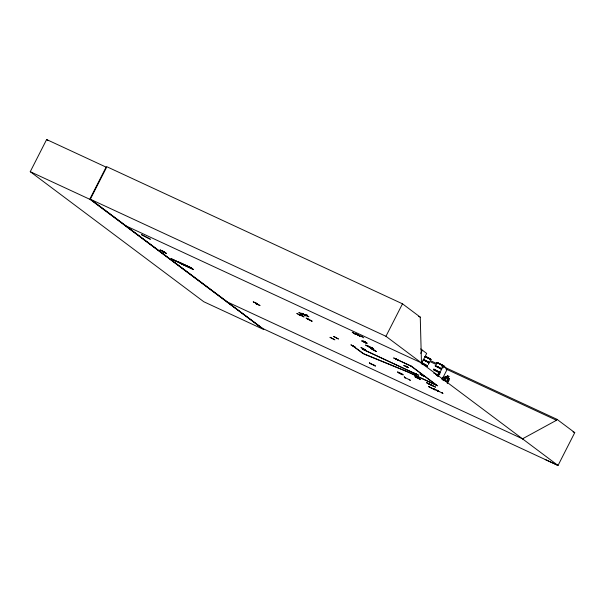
<?xml version="1.0" encoding="UTF-8"?>
<svg xmlns="http://www.w3.org/2000/svg" width="605" height="605" viewBox="0 0 605 605"><rect width="100%" height="100%" fill="white"/><g stroke="black" fill="none" stroke-linecap="round" stroke-linejoin="round"><path stroke-width="0.91" d="M310.199 320.514L312.051 321.202L309.45 319.546M370.653 348.389L375.841 351.331M423.266 359.748L429.338 362.743M423.364 359.567L429.437 362.554L428.733 362.66M424.952 356.534L425.633 356.496M426.676 382.678L427.826 383.562M430.639 359.703L430.405 358.909L425.617 356.489M433.399 369.458L439.472 372.446M433.498 369.277L439.57 372.264L438.867 372.37M435.207 365.912L437.944 366.713L441.166 368.77M439.117 372.68L433.551 369.867M439.631 372.12L433.845 369.035M441.438 368.574L435.661 365.723M441.794 364.732L442.898 365.639L442.187 365.73M375.244 366.108L374.366 365.186L375.312 366.055M410.349 380.416L409.464 379.471M434.662 389.794L433.702 388.871L434.836 389.885M442.89 393.568L441.945 392.668L442.822 393.59M171.207 258.796L192.329 268.575M171.684 259.159L179.715 262.88M179.572 262.487L179.783 262.933M192.519 268.847L180.04 262.986M181.031 263.727L193.222 269.399L192.912 269.172M178.732 261.98L191.203 267.735M395.526 358.485L397.538 359.998M395.715 358.621L397.53 360.02M356.474 334.036L359.945 336.168L356.821 334.179M359.423 335.911L356.254 333.975M402.181 374.109L399.209 372.453M415.885 377.391L420.725 379.637L416.595 377.119M300.435 314.827L303.937 316.891M300.564 314.887L303.944 316.937M301.766 313.413L304.315 314.464M301.759 313.156L306.221 315.855M304.784 314.441L308.822 316.74M255.673 303.536L259.946 305.419M255.756 303.604L259.893 305.48M368.044 345.803L372.211 348.17M408.231 367.522L403.754 365.397L408.488 367.674M414.107 373.141L418.592 375.244L362.297 349.085L416.353 374.245L415.99 373.981M361.026 347.527L365.496 349.947M361.094 347.58L365.549 350.038M434.072 388.985L438.867 391.458L434.035 389.045M362.705 340.812L367.469 343.307M307.922 318.684L306.054 318.094L310.206 320.514M30.25 171.691L90.19 199.484L263.742 329.543L203.802 301.744L30.25 171.691L46.63 139.543L106.571 167.343M106.193 166.988L89.948 198.863L125.855 225.846M90.19 199.484L106.873 166.738L402.491 303.816L420.256 317.133L421.473 362.924L420.777 362.599L558.029 465.457L574.75 432.636L556.986 419.325L442.164 366.085M306.357 315.447L307.022 315.175L306.765 315.636L304.111 314.683M306.569 315.523L306.871 315.084L306.629 315.553M306.788 315.644L306.985 315.152M545.196 459.513L558.029 465.457L262.411 328.371L125.159 225.521L421.496 362.94L385.945 336.297L402.491 303.816M406.658 366.29L406.462 366.834M420.717 353.396L422.358 350.182M421.269 363.582L422.532 361.109L421.587 363.779M421.352 363.862L426.676 353.418L420.664 348.911M428.438 364.482L428.983 362.743L423.205 359.899M437.861 376.348L439.548 373.043L438.504 375.675M437.914 376.416L443.692 365.314L447.042 369.587L442.134 379.237M441.998 378.904L443.011 377.331L442.164 378.987M442.058 378.972L442.898 377.323M443.011 380.401L444.72 377.006L445.514 376.688L449.152 378.458M444.667 378.201L443.442 380.613L444.667 378.201L444.244 377.989M444.04 380.379L445.545 377.422L446.596 377.278L447.375 375.614L448.948 376.386L448.139 377.966M448.933 376.378L448.063 377.996L448.562 378.896L447.057 381.846M447.246 382.466L448.441 380.016L448.872 380.227M447.254 383.54L449.409 379.274L449.137 378.45M522.501 438.829L556.509 420.263L556.986 419.325M150.259 239.225L141.532 234.74M330.08 337.333L334.905 339.829L330.073 337.34M361.752 340.925L366.592 343.353M366.524 343.413L361.76 340.918M430.669 384.75L435.502 387.049M355.528 347.33L351.074 344.888M369.859 347.436L365.571 345.031L370.003 347.406M393.802 358.031L411.498 366.244L437.68 385.861L406.62 371.357L362.803 353.38L352.934 345.984L364.323 354.182L407.278 371.757L406.628 371.357L436.447 385.188M164.583 252.013L160.219 249.963M164.673 252.058L160.091 249.963M298.968 312.46L303.105 314.804M306.107 315.848L301.668 313.337L305.752 315.734M253.351 301.91L257.624 303.839M257.503 303.801L253.223 301.88M296.873 313.413L300.549 315.621L297.032 313.458M352.201 332.228L355.354 334.21L352.42 332.251M371.258 347.3L373.323 348.798L371.455 347.361M370.464 363.726L369.345 362.728L370.487 363.711M404.178 376.93L405.32 377.996L404.442 377.074M404.42 377.006L405.093 377.845M436.961 390.195L438.065 391.269L437.188 390.263M179.556 262.479L191.755 268.287M444.758 377.051L445.507 376.756M299.074 312.49L303.203 314.834M364.898 342.059L364.391 342.233M364.27 342.218C365.609 342.922 364.815 340.918 364.959 342.09M429.769 387.412L428.937 386.557M312.051 321.195L311.439 321.043M370.441 348.374L376.431 351.49L375.826 351.316M424.952 356.451L430.957 359.483M425.474 356.799L425.081 356.67L430.238 359.067M429.996 358.939L429.164 358.742M430.957 359.551L430.352 359.408M423.508 359.302L429.285 362.38M441.113 364.346L441.801 364.739L436.969 362.486L437.649 363.136M436.893 362.614L437.559 362.66M437.218 363.136L437.665 363.144M428.983 362.977L428.59 362.841M441.93 365.314L442.747 365.579L437.415 362.955M442.686 365.7L442.739 365.337M435.207 365.828L441.279 368.982L440.674 368.823M427.478 365.927L422.857 363.234M427.327 366.343C427.266 365.049 423.387 363.847 421.761 363.06M426.669 382.685L432.068 385.272M367.757 346.234L370.154 347.028M257.836 304.549L255.416 302.916M353.191 346.12L353.585 346.287M363.31 348.843L362.932 348.692M306.591 314.986L307.015 315.167M301.086 313.662L303.77 314.615M353.827 333.234L357.782 334.951M358.485 335.223L362.357 336.909M164.356 252.497L162.352 251.037M396.109 359.158L395.957 359.045M406.023 366.532L405.668 366.312M406.258 366.683L406.477 366.789M415.953 373.958L416.338 374.185M425.769 357.003L426.185 357.2M437.097 362.637L441.053 364.475M437.423 362.955L436.818 362.796L437.362 363.121M441.733 365.344L442.694 365.685M421.904 362.879L422.865 363.234M421.67 363.242L427.531 366.29M421.602 363.469L427.387 366.554L426.782 366.396M414.932 376.552L415.892 376.915M397.545 371.886L399.194 372.559M403.134 374.949L400.729 373.913M432.053 385.635L432.666 385.801L432.053 385.264M308.769 316.763L304.633 314.418M298.787 314.547L302.182 315.939M437.506 362.758L438.126 362.879M437.407 363.219L437.407 363.242M441.786 365.208L442.331 365.518M432.068 385.642L427.266 383.215M361.056 336.032L363.786 337.817M434.103 389.325L429.368 387.003L434.148 389.348M437.619 390.792L442.263 393.053M370.041 363.318L374.76 365.632M429.111 358.871L429.8 359.166M441.105 364.906L441.794 365.223M307.211 318.48L309.45 319.546M415.885 376.915L416.573 377.225M418.539 316.339L420.256 317.133M385.945 336.297L90.326 199.219L227.578 302.069M430.17 360.519L437.022 363.696M429.626 361.427L436.477 364.603M441.627 366.993L443.336 367.787M445.915 368.982L556.509 420.263M573.033 431.841L574.75 432.636M393.704 357.956L398.211 360.013M372.43 348.109L372.892 348.344M410.992 366.108L395.715 358.924M406.084 366.229L407.581 366.955M171.071 258.607L179.314 262.479M180.744 263.5L193.207 269.406M370.124 363.378L374.775 365.639M523.196 439.154L226.883 301.751L262.169 328.258M426.805 357.132L427.622 357.396M437.596 363.113L438.058 363.469M437.748 367.114L435.358 366.32M433.724 373.149L434.534 373.436M428.506 383.388L429.27 383.751M438.345 373.482L439.805 374.192M438.08 374.011L439.533 374.722M404.911 377.543L409.517 379.781M410.077 380.311L409.283 379.388M430.631 384.704L435.471 387.117M439.411 363.855L440.198 364.248M437.748 367.114L441.136 369.088M400.737 373.92L397.545 372.12M141.578 234.634L150.305 239.126M421.413 374.593L419.93 373.822L421.239 374.54C418.94 373.754 424.045 375.554 421.715 374.76L423.054 375.486L421.549 374.699M363.597 341.031L365.178 341.885M426.85 357.585L427.622 357.986M437.672 375.312L435.313 373.829L436.039 374.321M373.837 349.826L374.601 350.234M418.115 377.981L418.887 378.39M428.514 383.933L429.278 384.334M350.968 344.895L355.506 347.399M441.06 364.46L442.293 365.201M429.172 358.198L429.807 358.682M436.069 374.238L437.279 375.039M437.143 375.312L435.955 374.457L437.596 375.463M435.902 374.578L436.583 374.971M307.219 318.948L307.9 319.342M398.498 372.725L399.187 373.119M442.157 365.223L442.898 365.647M438.126 363.363L437.158 362.758M429.694 358.871L430.851 359.657M436.485 375.138L437.044 375.478M415.892 377.399L414.932 376.786M402.174 374.102L403.134 374.714M441.748 365.057L442.792 365.813M437.211 375.153L437.612 375.418M410.629 365.836L436.81 385.453M46.63 139.543L48.135 140.678M430.805 359.166L430.42 359.385M166.564 253.442L162.042 251.423L166.556 253.472M333.552 336.395L338.346 338.944L333.552 336.395M439.275 372.294L439.011 372.824L439.948 373.277L440.213 372.748L439.275 372.294M446.324 377.8L444.819 380.757L446.278 381.468L447.783 378.511L446.324 377.8M447.526 376.083L447.254 376.613L448.192 377.066L448.464 376.537L447.526 376.083M423.485 375.811L421.125 374.722L422.441 375.44C420.241 374.555 426.759 377.55 422.918 375.66L423.485 375.811M429.815 387.48L428.673 386.429L429.815 387.48"/></g></svg>
